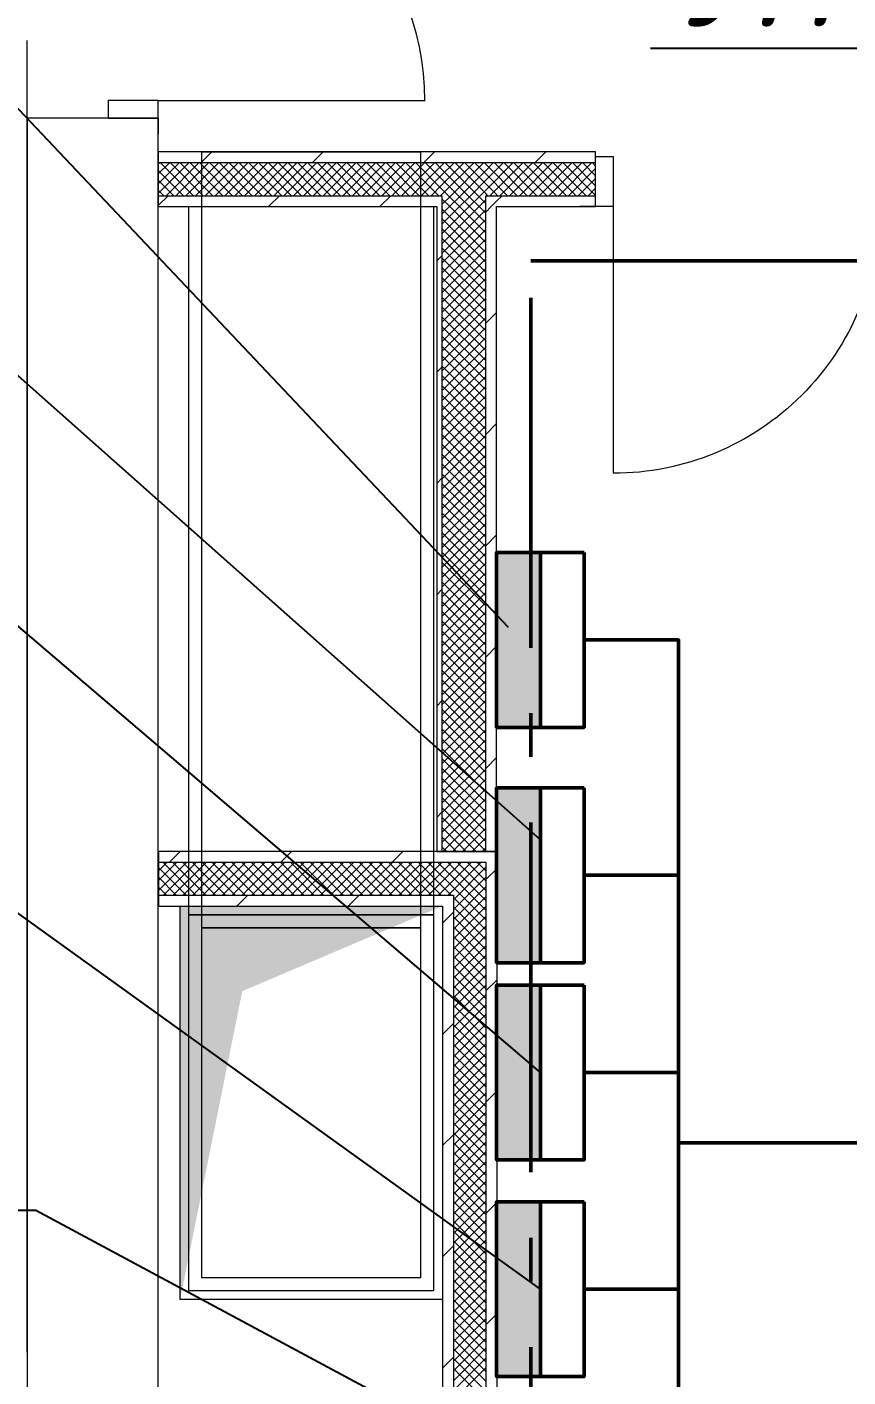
# Model space of a CAD drawing. Header units: millimetres. Extents: x 0 to 878967, y 0 to 534985.
# Drawn here: x 480152 to 482030, y 266126 to 269214 of the extents above; entities that cross this region are included whole.
import ezdxf
from ezdxf import colors
from ezdxf.entities.mleader import LeaderData, LeaderLine
from ezdxf.math import Vec2, Vec3

# ---------------------------------------------------------------- set-up
doc = ezdxf.new("R2010")
doc.units = ezdxf.units.MM
doc.linetypes.add('DASHED', pattern=[9.525, 6.35, -3.175])
doc.linetypes.add('gost6', pattern=[12, 8, -1.5, 1, -1.5])
for name, color, linetype, lineweight in [('!ДВ', 200, 'Continuous', 30), ('E_Позначення', 7, 'Continuous', 15), ('E_Розп. мережі', 5, 'Continuous', 30), ('E_Щити', 5, 'Continuous', 50), ('Заземл.провідник', 96, 'Continuous', 50), ('Заземлення', 7, 'gost6', 50)]:
    doc.layers.add(name, color=color, linetype=linetype, lineweight=lineweight)
for name, color, linetype in [('00_lestnicy', 7, 'Continuous'), ('51312000', 7, 'Continuous'), ('перегородки', 7, 'Continuous')]:
    doc.layers.add(name, color=color, linetype=linetype)
doc.styles.add('ISO', font='isocpeui.ttf')

# ---------------------------------------------------------------- blocks, each defined once
blk = doc.blocks.new('+9450')
at = {"layer": '!ДВ', "linetype": 'Continuous', "lineweight": 20}
blk.add_hatch(color=7, dxfattribs=at).paths.add_polyline_path([(3436.3, 4370), (3578.6, 5075.4), (4036.3, 5270), (3436.3, 5270)])
at = {"layer": '!ДВ', "color": 7, "linetype": 'Continuous', "lineweight": 18}
for p, q in [((3486.3, 5220), (3486.3, 6994.8)), ((3486.3, 6994.8), (3986.3, 6994.8)), ((3986.3, 6994.8), (3986.3, 5220)), ((3456.3, 5250), (3456.3, 6869.8)), ((3456.3, 6869.8), (4016.3, 6869.8)), ((4016.3, 6869.8), (4016.3, 5250)), ((3456.3, 5250), (4016.3, 5250)), ((3456.3, 4390), (3456.3, 5250)), ((4016.3, 5250), (3456.3, 5250)), ((4016.3, 5250), (4016.3, 4390)), ((3486.3, 5220), (3986.3, 5220)), ((3486.3, 4420), (3486.3, 5220)), ((3986.3, 5220), (3486.3, 5220)), ((3986.3, 5220), (3986.3, 4420)), ((3986.3, 4420), (3486.3, 4420)), ((4016.3, 4390), (3456.3, 4390))]:
    blk.add_line(p, q, dxfattribs=at)
at = {"layer": '!ДВ', "color": 7, "linetype": 'Continuous', "lineweight": 20}
for p, q in [((3436.3, 5270), (4036.3, 5270)), ((3436.3, 4370), (3436.3, 5270)), ((4036.3, 5270), (4036.3, 4370)), ((4036.3, 4370), (3436.3, 4370))]:
    blk.add_line(p, q, dxfattribs=at)
at = {"layer": '00_lestnicy', "color": 7, "linetype": 'Continuous', "lineweight": 13}
blk.add_line((3086.3, 4250), (3086.3, 7250), dxfattribs=at)
at = {"layer": '51312000', "color": 7, "linetype": 'Continuous', "lineweight": 18}
for p, q in [((3386.5, 7112.2), (3271.5, 7112.2)), ((3271.5, 7112.2), (3271.5, 7072.2)), ((3386.5, 7072.2), (3386.5, 7112.2)), ((3271.5, 7072.2), (3386.5, 7072.2))]:
    blk.add_line(p, q, dxfattribs=at)
at = {"layer": '51312000', "color": 7, "linetype": 'Continuous', "lineweight": 20}
for p, q in [((3386.5, 7112.2), (3996.5, 7112.2)), ((3086.5, 7072.2), (3086.5, 7035.2)), ((3271.5, 7072.2), (3086.5, 7072.2)), ((3086.5, 7072.2), (3086.5, 2120.1)), ((3271.5, 7072.2), (3086.5, 7072.2)), ((3271.5, 7072.2), (3086.5, 7072.2)), ((3086.5, 7072.2), (3086.5, 7035.2)), ((3086.5, 7072.2), (3086.5, 7035.2)), ((3386.5, 7072.2), (3271.5, 7072.2)), ((3386.5, 7072.2), (3271.5, 7072.2)), ((3386.5, 7072.2), (3271.5, 7072.2)), ((3386.5, 7072.2), (3386.5, 7035.2)), ((3386.5, 1820.1), (3386.5, 7072.2)), ((3386.5, 7072.2), (3386.5, 7035.2)), ((3386.5, 7072.2), (3386.5, 7035.2))]:
    blk.add_line(p, q, dxfattribs=at)
blk.add_ellipse((3386.5, 7112.2), major_axis=(431.3, 431.3), ratio=1, start_param=5.497787, end_param=7.068583, dxfattribs=at)
at = {"layer": 'перегородки', "color": 7, "linetype": 'Continuous', "lineweight": 20}
for p, q in [((4386.8, 6994.8), (3386.5, 6994.8)), ((3386.5, 6994.8), (3386.5, 6869.8)), ((4386.8, 6994.8), (4349.8, 6994.8)), ((4386.8, 6994.8), (4349.8, 6994.8)), ((4386.8, 6994.8), (4349.8, 6994.8)), ((4386.8, 6984.8), (4386.8, 6994.8)), ((4386.8, 6984.8), (4386.8, 6994.8)), ((4386.8, 6984.8), (4386.8, 6994.8)), ((4386.8, 6969.8), (4386.8, 6984.8)), ((4386.8, 6969.8), (4386.8, 6984.8)), ((4386.8, 6969.8), (4386.8, 6984.8)), ((4386.8, 6894.8), (4386.8, 6969.8)), ((4386.8, 6894.8), (4386.8, 6969.8)), ((4386.8, 6894.8), (4386.8, 6969.8)), ((4386.8, 6869.8), (4386.8, 6894.8)), ((4386.8, 6869.8), (4386.8, 6894.8)), ((4386.8, 6869.8), (4386.8, 6894.8)), ((3386.5, 6869.8), (4023.3, 6869.8)), ((4160.3, 6869.8), (4386.8, 6869.8)), ((4386.8, 6869.8), (4349.8, 6869.8)), ((4386.8, 6869.8), (4349.8, 6869.8)), ((4386.8, 6869.8), (4349.8, 6869.8)), ((4426.8, 6869.8), (4426.8, 6259.8))]:
    blk.add_line(p, q, dxfattribs=at)
at = {"layer": 'перегородки', "color": 7, "linetype": 'Continuous', "lineweight": 18}
for p, q in [((3483.9, 6969.8), (3508.9, 6994.8)), ((3738.5, 6969.8), (3763.5, 6994.8)), ((3993.1, 6969.8), (4018.1, 6994.8)), ((4247.6, 6969.8), (4272.6, 6994.8)), ((4386.8, 6984.8), (4426.8, 6984.8)), ((4386.8, 6869.8), (4386.8, 6984.8)), ((4426.8, 6984.8), (4426.8, 6869.8)), ((3386.5, 6966.9), (3389.4, 6969.8)), ((3386.5, 6944.5), (3411.8, 6969.8)), ((3386.5, 6922), (3434.3, 6969.8)), ((3386.5, 6899.6), (3456.7, 6969.8)), ((4035.3, 6969.8), (3386.5, 6969.8)), ((3444.3, 6894.8), (3386.5, 6952.7)), ((3466.7, 6894.8), (3391.7, 6969.8)), ((3404.2, 6894.8), (3479.2, 6969.8)), ((3489.2, 6894.8), (3414.2, 6969.8)), ((3426.6, 6894.8), (3501.6, 6969.8)), ((3511.6, 6894.8), (3436.6, 6969.8)), ((3449.1, 6894.8), (3524.1, 6969.8)), ((3534.1, 6894.8), (3459.1, 6969.8)), ((3471.5, 6894.8), (3546.5, 6969.8)), ((3556.5, 6894.8), (3481.5, 6969.8)), ((3494, 6894.8), (3569, 6969.8)), ((3579, 6894.8), (3504, 6969.8)), ((3516.4, 6894.8), (3591.4, 6969.8)), ((3601.4, 6894.8), (3526.4, 6969.8)), ((3538.9, 6894.8), (3613.9, 6969.8)), ((3623.9, 6894.8), (3548.9, 6969.8)), ((3561.3, 6894.8), (3636.3, 6969.8)), ((3646.3, 6894.8), (3571.3, 6969.8)), ((3583.8, 6894.8), (3658.8, 6969.8)), ((3668.8, 6894.8), (3593.8, 6969.8)), ((3606.2, 6894.8), (3681.2, 6969.8)), ((3691.2, 6894.8), (3616.2, 6969.8)), ((3628.7, 6894.8), (3703.7, 6969.8)), ((3713.7, 6894.8), (3638.7, 6969.8)), ((3651.1, 6894.8), (3726.1, 6969.8)), ((3736.1, 6894.8), (3661.1, 6969.8)), ((3673.6, 6894.8), (3748.6, 6969.8)), ((3758.6, 6894.8), (3683.6, 6969.8)), ((3696, 6894.8), (3771, 6969.8)), ((3781, 6894.8), (3706, 6969.8)), ((3718.5, 6894.8), (3793.5, 6969.8)), ((3803.5, 6894.8), (3728.5, 6969.8)), ((3740.9, 6894.8), (3815.9, 6969.8)), ((3825.9, 6894.8), (3750.9, 6969.8)), ((3763.4, 6894.8), (3838.4, 6969.8)), ((3848.4, 6894.8), (3773.4, 6969.8)), ((3785.8, 6894.8), (3860.8, 6969.8)), ((3870.8, 6894.8), (3795.8, 6969.8)), ((3808.3, 6894.8), (3883.3, 6969.8)), ((3893.3, 6894.8), (3818.3, 6969.8)), ((3830.7, 6894.8), (3905.7, 6969.8)), ((3915.7, 6894.8), (3840.7, 6969.8)), ((3853.2, 6894.8), (3928.2, 6969.8)), ((3938.2, 6894.8), (3863.2, 6969.8)), ((3875.6, 6894.8), (3950.6, 6969.8)), ((3960.6, 6894.8), (3885.6, 6969.8)), ((3898.1, 6894.8), (3973.1, 6969.8)), ((3983.1, 6894.8), (3908.1, 6969.8)), ((3920.5, 6894.8), (3995.5, 6969.8)), ((4005.5, 6894.8), (3930.5, 6969.8)), ((3943, 6894.8), (4018, 6969.8)), ((4028, 6894.8), (3953, 6969.8)), ((3965.4, 6894.8), (4035.3, 6964.7)), ((4035.3, 6909.9), (3975.5, 6969.8)), ((4035.3, 6932.4), (3997.9, 6969.8)), ((4035.3, 6954.8), (4020.4, 6969.8)), ((4035.3, 6964.7), (4040.4, 6969.8)), ((4035.3, 6942.3), (4062.9, 6969.8)), ((4035.3, 6919.8), (4085.3, 6969.8)), ((4035.3, 6897.4), (4107.8, 6969.8)), ((4135.3, 6969.8), (4035.3, 6969.8)), ((4095.4, 6894.8), (4035.3, 6954.8)), ((4117.8, 6894.8), (4042.8, 6969.8)), ((4055.3, 6894.8), (4130.3, 6969.8)), ((4135.3, 6899.7), (4065.3, 6969.8)), ((4077.7, 6894.8), (4135.3, 6952.5)), ((4135.3, 6922.2), (4087.7, 6969.8)), ((4135.3, 6944.6), (4110.2, 6969.8)), ((4135.3, 6967.1), (4132.6, 6969.8)), ((4135.3, 6952.5), (4152.7, 6969.8)), ((4135.3, 6930), (4175.2, 6969.8)), ((4135.3, 6907.6), (4197.6, 6969.8)), ((4386.8, 6969.8), (4135.3, 6969.8)), ((4207.6, 6894.8), (4135.3, 6967.1)), ((4145.1, 6894.8), (4220.1, 6969.8)), ((4230.1, 6894.8), (4155.1, 6969.8)), ((4167.5, 6894.8), (4242.5, 6969.8)), ((4252.5, 6894.8), (4177.5, 6969.8)), ((4190, 6894.8), (4265, 6969.8)), ((4275, 6894.8), (4200, 6969.8)), ((4212.4, 6894.8), (4287.4, 6969.8)), ((4297.4, 6894.8), (4222.4, 6969.8)), ((4234.9, 6894.8), (4309.9, 6969.8)), ((4319.9, 6894.8), (4244.9, 6969.8)), ((4257.3, 6894.8), (4332.3, 6969.8)), ((4342.3, 6894.8), (4267.3, 6969.8)), ((4279.8, 6894.8), (4354.8, 6969.8)), ((4364.8, 6894.8), (4289.8, 6969.8)), ((4302.2, 6894.8), (4377.2, 6969.8)), ((4386.8, 6895.2), (4312.2, 6969.8)), ((4324.7, 6894.8), (4386.8, 6957)), ((4386.8, 6917.7), (4334.7, 6969.8)), ((4386.8, 6940.1), (4357.1, 6969.8)), ((4386.8, 6962.6), (4379.6, 6969.8)), ((3421.8, 6894.8), (3386.5, 6930.2)), ((3987.9, 6894.8), (4035.3, 6942.3)), ((4010.3, 6894.8), (4035.3, 6919.8)), ((4072.9, 6894.8), (4035.3, 6932.4)), ((4100.2, 6894.8), (4135.3, 6930)), ((4185.2, 6894.8), (4135.3, 6944.6)), ((4162.7, 6894.8), (4135.3, 6922.2)), ((4347.1, 6894.8), (4386.8, 6934.5)), ((3399.4, 6894.8), (3386.5, 6907.8)), ((3386.5, 6872.3), (3408.9, 6894.8)), ((3386.5, 6894.8), (4035.3, 6894.8)), ((3638.5, 6869.8), (3663.5, 6894.8)), ((3893.1, 6869.8), (3918.1, 6894.8)), ((4032.8, 6894.8), (4035.3, 6897.4)), ((4050.5, 6894.8), (4035.3, 6909.9)), ((4035.3, 6894.8), (4035.3, 6869.8)), ((4035.3, 6874.9), (4055.3, 6894.8)), ((4035.3, 6894.8), (4035.3, 6869.8)), ((4053, 6869.8), (4035.3, 6887.5)), ((4075.5, 6869.8), (4050.5, 6894.8)), ((4052.7, 6869.8), (4077.7, 6894.8)), ((4097.9, 6869.8), (4072.9, 6894.8)), ((4075.2, 6869.8), (4100.2, 6894.8)), ((4120.4, 6869.8), (4095.4, 6894.8)), ((4097.6, 6869.8), (4122.6, 6894.8)), ((4135.3, 6877.3), (4117.8, 6894.8)), ((4122.6, 6894.8), (4135.3, 6907.6)), ((4140.3, 6894.8), (4135.3, 6899.7)), ((4135.3, 6869.8), (4135.3, 6894.8)), ((4135.3, 6894.8), (4386.8, 6894.8)), ((4135.3, 6869.8), (4135.3, 6894.8)), ((4160.3, 6882.5), (4172.6, 6894.8)), ((4369.6, 6894.8), (4386.8, 6912.1)), ((4023.3, 6869.8), (4023.3, 5395)), ((4035.3, 6852.5), (4052.7, 6869.8)), ((4035.3, 6830), (4075.2, 6869.8)), ((4035.3, 6807.6), (4097.6, 6869.8)), ((4035.3, 6785.1), (4120.1, 6869.8)), ((4035.3, 6869.8), (4035.3, 5395)), ((4135.3, 6765), (4035.3, 6865)), ((4035.3, 6762.7), (4135.3, 6862.7)), ((4135.3, 6787.5), (4053, 6869.8)), ((4135.3, 6809.9), (4075.5, 6869.8)), ((4135.3, 6832.4), (4097.9, 6869.8)), ((4120.1, 6869.8), (4135.3, 6885.1)), ((4135.3, 6854.8), (4120.4, 6869.8)), ((4135.3, 5395), (4135.3, 6869.8)), ((4135.3, 6857.5), (4147.6, 6869.8)), ((4147.6, 6869.8), (4160.3, 6882.5)), ((4160.3, 5395), (4160.3, 6869.8)), ((4426.8, 6869.8), (4386.8, 6869.8)), ((4135.3, 6742.6), (4035.3, 6842.6)), ((4035.3, 6740.2), (4135.3, 6840.2)), ((4135.3, 6720.1), (4035.3, 6820.1)), ((4035.3, 6717.8), (4135.3, 6817.8)), ((4135.3, 6697.7), (4035.3, 6797.7)), ((4035.3, 6695.3), (4135.3, 6795.3)), ((4135.3, 6675.2), (4035.3, 6775.2)), ((4035.3, 6672.9), (4135.3, 6772.9)), ((4023.3, 6745.5), (4035.3, 6757.5)), ((4135.3, 6652.8), (4035.3, 6752.8)), ((4035.3, 6650.4), (4135.3, 6750.4)), ((4135.3, 6630.3), (4035.3, 6730.3)), ((4035.3, 6628), (4135.3, 6728)), ((4135.3, 6607.9), (4035.3, 6707.9)), ((4035.3, 6605.5), (4135.3, 6705.5)), ((4135.3, 6585.4), (4035.3, 6685.4)), ((4035.3, 6583.1), (4135.3, 6683.1)), ((4135.3, 6563), (4035.3, 6663)), ((4035.3, 6560.6), (4135.3, 6660.6)), ((4135.3, 6540.5), (4035.3, 6640.5)), ((4035.3, 6538.2), (4135.3, 6638.2)), ((4135.3, 6518.1), (4035.3, 6618.1)), ((4035.3, 6515.7), (4135.3, 6615.7)), ((4135.3, 6603), (4160.3, 6628)), ((4135.3, 6495.6), (4035.3, 6595.6)), ((4035.3, 6493.3), (4135.3, 6593.3)), ((4135.3, 6473.2), (4035.3, 6573.2)), ((4035.3, 6470.8), (4135.3, 6570.8)), ((4135.3, 6450.7), (4035.3, 6550.7)), ((4035.3, 6448.4), (4135.3, 6548.4)), ((4135.3, 6428.3), (4035.3, 6528.3)), ((4035.3, 6425.9), (4135.3, 6525.9)), ((4023.3, 6491), (4035.3, 6503)), ((4135.3, 6405.8), (4035.3, 6505.8)), ((4035.3, 6403.5), (4135.3, 6503.5)), ((4135.3, 6383.4), (4035.3, 6483.4)), ((4035.3, 6381), (4135.3, 6481)), ((4135.3, 6360.9), (4035.3, 6460.9)), ((4035.3, 6358.5), (4135.3, 6458.5)), ((4135.3, 6338.5), (4035.3, 6438.5)), ((4035.3, 6336.1), (4135.3, 6436.1)), ((4135.3, 6316), (4035.3, 6416)), ((4035.3, 6313.6), (4135.3, 6413.6)), ((4135.3, 6293.6), (4035.3, 6393.6)), ((4035.3, 6291.2), (4135.3, 6391.2)), ((4135.3, 6271.1), (4035.3, 6371.1)), ((4035.3, 6268.7), (4135.3, 6368.7)), ((4135.3, 6348.4), (4160.3, 6373.4)), ((4135.3, 6248.7), (4035.3, 6348.7)), ((4035.3, 6246.3), (4135.3, 6346.3)), ((4135.3, 6226.2), (4035.3, 6326.2)), ((4035.3, 6223.8), (4135.3, 6323.8)), ((4135.3, 6203.8), (4035.3, 6303.8)), ((4035.3, 6201.4), (4135.3, 6301.4)), ((4135.3, 6181.3), (4035.3, 6281.3)), ((4035.3, 6178.9), (4135.3, 6278.9)), ((4023.3, 6236.4), (4035.3, 6248.4)), ((4135.3, 6158.9), (4035.3, 6258.9)), ((4035.3, 6156.5), (4135.3, 6256.5)), ((4135.3, 6136.4), (4035.3, 6236.4)), ((4035.3, 6134), (4135.3, 6234)), ((4135.3, 6114), (4035.3, 6214)), ((4035.3, 6111.6), (4135.3, 6211.6)), ((4135.3, 6091.5), (4035.3, 6191.5)), ((4035.3, 6089.1), (4135.3, 6189.1)), ((4135.3, 6069.1), (4035.3, 6169.1)), ((4035.3, 6066.7), (4135.3, 6166.7)), ((4135.3, 6046.6), (4035.3, 6146.6)), ((4035.3, 6044.2), (4135.3, 6144.2)), ((4135.3, 6024.2), (4035.3, 6124.2)), ((4035.3, 6021.8), (4135.3, 6121.8)), ((4135.3, 6093.9), (4160.3, 6118.9)), ((4135.3, 6001.7), (4035.3, 6101.7)), ((4035.3, 5999.3), (4135.3, 6099.3)), ((4135.3, 5979.3), (4035.3, 6079.3)), ((4035.3, 5976.9), (4135.3, 6076.9)), ((4135.3, 5956.8), (4035.3, 6056.8)), ((4035.3, 5954.4), (4135.3, 6054.4)), ((4135.3, 5934.4), (4035.3, 6034.4)), ((4035.3, 5932), (4135.3, 6032)), ((4023.3, 5981.9), (4035.3, 5993.9)), ((4135.3, 5911.9), (4035.3, 6011.9)), ((4035.3, 5909.5), (4135.3, 6009.5)), ((4135.3, 5889.5), (4035.3, 5989.5)), ((4035.3, 5887.1), (4135.3, 5987.1)), ((4135.3, 5867), (4035.3, 5967)), ((4035.3, 5864.6), (4135.3, 5964.6)), ((4135.3, 5844.6), (4035.3, 5944.6)), ((4035.3, 5842.2), (4135.3, 5942.2)), ((4135.3, 5822.1), (4035.3, 5922.1)), ((4035.3, 5819.7), (4135.3, 5919.7)), ((4135.3, 5799.7), (4035.3, 5899.7)), ((4035.3, 5797.3), (4135.3, 5897.3)), ((4135.3, 5777.2), (4035.3, 5877.2)), ((4035.3, 5774.8), (4135.3, 5874.8)), ((4135.3, 5754.8), (4035.3, 5854.8)), ((4035.3, 5752.4), (4135.3, 5852.4)), ((4135.3, 5839.3), (4160.3, 5864.3)), ((4135.3, 5732.3), (4035.3, 5832.3)), ((4035.3, 5729.9), (4135.3, 5829.9)), ((4135.3, 5709.9), (4035.3, 5809.9)), ((4035.3, 5707.5), (4135.3, 5807.5)), ((4135.3, 5687.4), (4035.3, 5787.4)), ((4035.3, 5685), (4135.3, 5785)), ((4135.3, 5665), (4035.3, 5765)), ((4035.3, 5662.6), (4135.3, 5762.6)), ((4023.3, 5727.3), (4035.3, 5739.3)), ((4135.3, 5642.5), (4035.3, 5742.5)), ((4035.3, 5640.1), (4135.3, 5740.1)), ((4135.3, 5620.1), (4035.3, 5720.1)), ((4035.3, 5617.7), (4135.3, 5717.7)), ((4135.3, 5597.6), (4035.3, 5697.6)), ((4035.3, 5595.2), (4135.3, 5695.2)), ((4135.3, 5575.2), (4035.3, 5675.2)), ((4035.3, 5572.8), (4135.3, 5672.8)), ((4135.3, 5552.7), (4035.3, 5652.7)), ((4035.3, 5550.3), (4135.3, 5650.3)), ((4135.3, 5530.3), (4035.3, 5630.3)), ((4035.3, 5527.9), (4135.3, 5627.9)), ((4135.3, 5507.8), (4035.3, 5607.8)), ((4035.3, 5505.4), (4135.3, 5605.4)), ((4135.3, 5584.8), (4160.3, 5609.8)), ((4135.3, 5485.4), (4035.3, 5585.4)), ((4035.3, 5483), (4135.3, 5583)), ((4135.3, 5462.9), (4035.3, 5562.9)), ((4035.3, 5460.5), (4135.3, 5560.5)), ((4135.3, 5440.5), (4035.3, 5540.5)), ((4035.3, 5438.1), (4135.3, 5538.1)), ((4135.3, 5418), (4035.3, 5518)), ((4035.3, 5415.6), (4135.3, 5515.6)), ((4023.3, 5472.8), (4035.3, 5484.8)), ((4135.3, 5395.6), (4035.3, 5495.6)), ((4113.4, 5395), (4035.3, 5473.1)), ((4037.2, 5395), (4135.3, 5493.2)), ((4059.6, 5395), (4135.3, 5470.7)), ((4091, 5395), (4035.3, 5450.6)), ((4082.1, 5395), (4135.3, 5448.3)), ((4068.5, 5395), (4035.3, 5428.2)), ((4046.1, 5395), (4035.3, 5405.7)), ((4104.5, 5395), (4135.3, 5425.8)), ((4161.3, 5395), (3386.8, 5395)), ((3386.8, 5395), (3386.8, 5370)), ((3411.5, 5370), (3436.5, 5395)), ((3666, 5370), (3691, 5395)), ((3920.6, 5370), (3945.6, 5395)), ((4023.3, 5395), (4035.3, 5395)), ((4035.3, 5395), (4135.3, 5395)), ((4127, 5395), (4135.3, 5403.4)), ((4135.3, 5395), (4160.3, 5395)), ((4161.3, 3125), (4161.3, 5395)), ((3386.8, 5350.8), (3406, 5370)), ((3386.8, 5328.3), (3428.4, 5370)), ((3386.8, 5305.9), (3450.9, 5370)), ((4136.3, 5370), (3386.8, 5370)), ((3386.8, 5370), (3386.8, 5295)), ((3450.1, 5295), (3386.8, 5358.4)), ((3472.6, 5295), (3397.6, 5370)), ((3398.3, 5295), (3473.3, 5370)), ((3495, 5295), (3420, 5370)), ((3420.8, 5295), (3495.8, 5370)), ((3517.5, 5295), (3442.5, 5370)), ((3443.3, 5295), (3518.3, 5370)), ((3539.9, 5295), (3464.9, 5370)), ((3465.7, 5295), (3540.7, 5370)), ((3562.4, 5295), (3487.4, 5370)), ((3488.2, 5295), (3563.2, 5370)), ((3584.8, 5295), (3509.8, 5370)), ((3510.6, 5295), (3585.6, 5370)), ((3607.3, 5295), (3532.3, 5370)), ((3533.1, 5295), (3608.1, 5370)), ((3629.7, 5295), (3554.7, 5370)), ((3555.5, 5295), (3630.5, 5370)), ((3652.2, 5295), (3577.2, 5370)), ((3578, 5295), (3653, 5370)), ((3674.6, 5295), (3599.6, 5370)), ((3600.4, 5295), (3675.4, 5370)), ((3697.1, 5295), (3622.1, 5370)), ((3622.9, 5295), (3697.9, 5370)), ((3719.5, 5295), (3644.5, 5370)), ((3645.3, 5295), (3720.3, 5370)), ((3742, 5295), (3667, 5370)), ((3667.8, 5295), (3742.8, 5370)), ((3764.4, 5295), (3689.4, 5370)), ((3690.2, 5295), (3765.2, 5370)), ((3786.9, 5295), (3711.9, 5370)), ((3712.7, 5295), (3787.7, 5370)), ((3809.3, 5295), (3734.3, 5370)), ((3735.1, 5295), (3810.1, 5370)), ((3831.8, 5295), (3756.8, 5370)), ((3757.6, 5295), (3832.6, 5370)), ((3854.2, 5295), (3779.2, 5370)), ((3780, 5295), (3855, 5370)), ((3876.7, 5295), (3801.7, 5370)), ((3802.5, 5295), (3877.5, 5370)), ((3899.1, 5295), (3824.1, 5370)), ((3824.9, 5295), (3899.9, 5370)), ((3921.6, 5295), (3846.6, 5370)), ((3847.4, 5295), (3922.4, 5370)), ((3944, 5295), (3869, 5370)), ((3869.8, 5295), (3944.8, 5370)), ((3966.5, 5295), (3891.5, 5370)), ((3892.3, 5295), (3967.3, 5370)), ((3988.9, 5295), (3913.9, 5370)), ((3914.7, 5295), (3989.7, 5370)), ((4011.4, 5295), (3936.4, 5370)), ((3937.2, 5295), (4012.2, 5370)), ((4033.8, 5295), (3958.8, 5370)), ((3959.6, 5295), (4034.6, 5370)), ((4056.3, 5295), (3981.3, 5370)), ((3982.1, 5295), (4057.1, 5370)), ((4070, 5303.7), (4003.7, 5370)), ((4004.5, 5295), (4079.5, 5370)), ((4081.3, 5314.9), (4026.2, 5370)), ((4027, 5295), (4102, 5370)), ((4092.5, 5326.1), (4048.6, 5370)), ((4049.4, 5295), (4124.4, 5370)), ((4061.3, 5284.5), (4136.3, 5359.5)), ((4103.7, 5337.4), (4071.1, 5370)), ((4114.9, 5348.6), (4093.5, 5370)), ((4136.3, 5327.2), (4114.9, 5348.6)), ((4126.2, 5359.8), (4116, 5370)), ((4136.3, 5349.6), (4126.2, 5359.8)), ((4136.3, 3150), (4136.3, 5370)), ((4136.3, 5331.2), (4161.3, 5356.2)), ((3427.7, 5295), (3386.8, 5335.9)), ((3405.2, 5295), (3386.8, 5313.5)), ((4061.3, 5262), (4136.3, 5337)), ((4061.3, 5239.6), (4136.3, 5314.6)), ((4136.3, 5259.8), (4081.3, 5314.9)), ((4136.3, 5282.3), (4092.5, 5326.1)), ((4136.3, 5304.7), (4103.7, 5337.4)), ((3386.8, 5295), (4061.3, 5295)), ((3386.8, 5295), (3386.8, 5270)), ((3566, 5270), (3591, 5295)), ((3820.6, 5270), (3845.6, 5295)), ((4061.3, 5295), (4061.3, 3225)), ((4061.3, 5217.1), (4136.3, 5292.1)), ((4136.3, 5214.9), (4061.3, 5289.9)), ((4136.3, 5237.4), (4070, 5303.7)), ((3386.8, 5270), (4036.3, 5270)), ((4036.3, 5270), (4036.3, 3250)), ((4036.3, 5231.2), (4061.3, 5256.2)), ((4061.3, 5194.7), (4136.3, 5269.7)), ((4136.3, 5192.5), (4061.3, 5267.5)), ((4061.3, 5172.2), (4136.3, 5247.2)), ((4136.3, 5170), (4061.3, 5245)), ((4061.3, 5149.8), (4136.3, 5224.8)), ((4136.3, 5147.6), (4061.3, 5222.6)), ((4061.3, 5127.3), (4136.3, 5202.3)), ((4136.3, 5125.1), (4061.3, 5200.1)), ((4061.3, 5104.9), (4136.3, 5179.9)), ((4136.3, 5102.7), (4061.3, 5177.7)), ((4061.3, 5082.4), (4136.3, 5157.4)), ((4136.3, 5080.2), (4061.3, 5155.2)), ((4061.3, 5060), (4136.3, 5135)), ((4136.3, 5057.8), (4061.3, 5132.8)), ((4061.3, 5037.5), (4136.3, 5112.5)), ((4136.3, 5035.3), (4061.3, 5110.3)), ((4136.3, 5076.6), (4161.3, 5101.6)), ((4061.3, 5015.1), (4136.3, 5090.1)), ((4136.3, 5012.9), (4061.3, 5087.9)), ((4061.3, 4992.6), (4136.3, 5067.6)), ((4136.3, 4990.4), (4061.3, 5065.4)), ((4061.3, 4970.2), (4136.3, 5045.2)), ((4136.3, 4968), (4061.3, 5043)), ((4061.3, 4947.7), (4136.3, 5022.7)), ((4136.3, 4945.5), (4061.3, 5020.5)), ((4036.3, 4976.6), (4061.3, 5001.6)), ((4061.3, 4925.3), (4136.3, 5000.3)), ((4136.3, 4923.1), (4061.3, 4998.1)), ((4061.3, 4902.8), (4136.3, 4977.8)), ((4136.3, 4900.6), (4061.3, 4975.6)), ((4061.3, 4880.4), (4136.3, 4955.4)), ((4136.3, 4878.2), (4061.3, 4953.2)), ((4061.3, 4857.9), (4136.3, 4932.9)), ((4136.3, 4855.7), (4061.3, 4930.7)), ((4061.3, 4835.5), (4136.3, 4910.5)), ((4136.3, 4833.3), (4061.3, 4908.3)), ((4061.3, 4813), (4136.3, 4888)), ((4136.3, 4810.8), (4061.3, 4885.8)), ((4061.3, 4790.6), (4136.3, 4865.6)), ((4136.3, 4788.4), (4061.3, 4863.4)), ((4061.3, 4768.1), (4136.3, 4843.1)), ((4136.3, 4765.9), (4061.3, 4840.9)), ((4061.3, 4745.7), (4136.3, 4820.7)), ((4136.3, 4743.5), (4061.3, 4818.5)), ((4136.3, 4822.1), (4161.3, 4847.1)), ((4061.3, 4723.2), (4136.3, 4798.2)), ((4136.3, 4721), (4061.3, 4796)), ((4061.3, 4700.8), (4136.3, 4775.8)), ((4136.3, 4698.6), (4061.3, 4773.6)), ((4036.3, 4722.1), (4061.3, 4747.1)), ((4061.3, 4678.3), (4136.3, 4753.3)), ((4136.3, 4676.1), (4061.3, 4751.1)), ((4061.3, 4655.9), (4136.3, 4730.9)), ((4136.3, 4653.7), (4061.3, 4728.7)), ((4061.3, 4633.4), (4136.3, 4708.4)), ((4136.3, 4631.2), (4061.3, 4706.2)), ((4061.3, 4610.9), (4136.3, 4685.9)), ((4136.3, 4608.8), (4061.3, 4683.8)), ((4061.3, 4588.5), (4136.3, 4663.5)), ((4136.3, 4586.3), (4061.3, 4661.3)), ((4061.3, 4566), (4136.3, 4641)), ((4136.3, 4563.9), (4061.3, 4638.9)), ((4061.3, 4543.6), (4136.3, 4618.6)), ((4136.3, 4541.4), (4061.3, 4616.4)), ((4061.3, 4521.1), (4136.3, 4596.1)), ((4136.3, 4519), (4061.3, 4594)), ((4061.3, 4498.7), (4136.3, 4573.7)), ((4136.3, 4496.5), (4061.3, 4571.5)), ((4136.3, 4567.5), (4161.3, 4592.5)), ((4061.3, 4476.2), (4136.3, 4551.2)), ((4136.3, 4474.1), (4061.3, 4549.1)), ((4061.3, 4453.8), (4136.3, 4528.8)), ((4136.3, 4451.6), (4061.3, 4526.6)), ((4036.3, 4467.5), (4061.3, 4492.5)), ((4061.3, 4431.3), (4136.3, 4506.3)), ((4136.3, 4429.2), (4061.3, 4504.2)), ((4061.3, 4408.9), (4136.3, 4483.9)), ((4136.3, 4406.7), (4061.3, 4481.7)), ((4061.3, 4386.4), (4136.3, 4461.4)), ((4136.3, 4384.3), (4061.3, 4459.3)), ((4061.3, 4364), (4136.3, 4439)), ((4136.3, 4361.8), (4061.3, 4436.8)), ((4061.3, 4341.5), (4136.3, 4416.5)), ((4136.3, 4339.4), (4061.3, 4414.4)), ((4061.3, 4319.1), (4136.3, 4394.1)), ((4136.3, 4316.9), (4061.3, 4391.9)), ((4061.3, 4296.6), (4136.3, 4371.6)), ((4136.3, 4294.5), (4061.3, 4369.5)), ((4061.3, 4274.2), (4136.3, 4349.2)), ((4136.3, 4272), (4061.3, 4347)), ((4061.3, 4251.7), (4136.3, 4326.7)), ((4136.3, 4249.6), (4061.3, 4324.6)), ((4136.3, 4313), (4161.3, 4338)), ((4061.3, 4229.3), (4136.3, 4304.3)), ((4136.3, 4227.1), (4061.3, 4302.1)), ((4061.3, 4206.8), (4136.3, 4281.8)), ((4136.3, 4204.7), (4061.3, 4279.7)), ((4036.3, 4213), (4061.3, 4238)), ((4061.3, 4184.4), (4136.3, 4259.4)), ((4136.3, 4182.2), (4061.3, 4257.2)), ((4061.3, 4161.9), (4136.3, 4236.9)), ((4136.3, 4159.8), (4061.3, 4234.8)), ((4061.3, 4139.5), (4136.3, 4214.5)), ((4136.3, 4137.3), (4061.3, 4212.3))]:
    blk.add_line(p, q, dxfattribs=at)
at = {"layer": 'перегородки', "color": 7, "linetype": 'Continuous', "lineweight": 20, "extrusion": (0, 0, -1)}
blk.add_ellipse((4426.8, 6869.8), major_axis=(-431.3, 431.3), ratio=1, start_param=2.356194, end_param=3.926991, dxfattribs=at)
blk = doc.blocks.new('_None')

msp = doc.modelspace()

# ---------------------------------------------------------------- linework, layer by layer
at = {"layer": 'Заземл.провідник', "color": 50, "ltscale": 100}
for points in [[(481426, 267273.9), (481642.2, 267273.9)], [(481426, 266822.7), (481642.2, 266822.7)], [(483638.2, 266662.3), (481642.2, 266662.3)], [(481426, 266327.1), (481642.2, 266327.1)]]:
    msp.add_lwpolyline(points, dxfattribs=at)
at = {"layer": 'Заземл.провідник', "linetype": 'DASHED', "ltscale": 30}
for points in [[(481426, 267273.9), (481642.2, 267273.9)], [(481426, 266822.7), (481642.2, 266822.7)], [(483638.2, 266662.3), (481642.2, 266662.3)], [(481426, 266327.1), (481642.2, 266327.1)]]:
    msp.add_lwpolyline(points, dxfattribs=at)

# ---------------------------------------------------------------- block references
at = {"layer": 'E_Розп. мережі'}
msp.add_blockref('+9450', (477065.7, 261933.5), dxfattribs=at)

# ---------------------------------------------------------------- next in the draw order: leaders
at = {"layer": 'E_Позначення', "color": 7, "lineweight": 9}
ml = msp.add_multileader_mtext('Standard', dxfattribs=at)
ml.set_content('Л1', color=7, style='ISO')
ml.set_leader_properties()
ml.set_arrow_properties(name='NONE')
ml.build(insert=Vec2(0, 0))
ml.multileader.update_dxf_attribs({"has_text_frame": 1, "text_left_attachment_type": 7, "text_right_attachment_type": 8, "dogleg_length": 100, "arrow_head_size": 200})
ctx = ml.context
ctx.base_point, ctx.char_height, ctx.arrow_head_size, ctx.landing_gap_size, ctx.plane_origin = Vec3(481530.1, 269215), 250, 200, 100, Vec3(438152, 264098.9)
ctx.left_attachment, ctx.right_attachment, ctx.text_align_type = 7, 8, 2
notes = []
notes.append((ctx, [(0, (1, 1, 0), (482211.3, 269165), (-1, 0), 100, [(0, [(482995.2, 268803.4)], 0, [])])]))
ctx.mtext.insert, ctx.mtext.alignment, ctx.mtext.line_spacing_factor, ctx.mtext.flow_direction = Vec3(482011.3, 269465), 3, 0.72, 5
ctx.mtext.has_bg_fill, ctx.mtext.bg_color, ctx.mtext.bg_scale_factor, ctx.mtext.bg_transparency, ctx.mtext.use_window_bg_color = 1, -1027028792, 1.5, 0, 1
ml = msp.add_multileader_mtext('Standard', dxfattribs=at)
ml.set_content('ЩМУ ДВ2', color=7, style='ISO')
ml.set_leader_properties()
ml.set_arrow_properties(name='NONE')
ml.build(insert=Vec2(0, 0))
ml.multileader.update_dxf_attribs({"has_text_frame": 1, "text_left_attachment_type": 7, "text_right_attachment_type": 8, "dogleg_length": 100, "arrow_head_size": 200})
ctx = ml.context
ctx.base_point, ctx.char_height, ctx.arrow_head_size, ctx.landing_gap_size, ctx.plane_origin = Vec3(478262.6, 269088.8), 250, 200, 100, Vec3(436410, 263136.2)
ctx.left_attachment, ctx.right_attachment, ctx.text_align_type = 7, 8, 2
notes.append((ctx, [(0, (1, 1, 0), (480073, 269088.8), (-1, 0), 100, [(0, [(481253.2, 267840.6)], 0, [])])]))
ctx.mtext.insert, ctx.mtext.alignment, ctx.mtext.line_spacing_factor, ctx.mtext.flow_direction = Vec3(479873, 269388.8), 3, 0.72, 5
ctx.mtext.has_bg_fill, ctx.mtext.bg_color, ctx.mtext.bg_scale_factor, ctx.mtext.bg_transparency, ctx.mtext.use_window_bg_color = 1, -1027028792, 1.5, 0, 1
for ctx, leaders in notes:
    for number, flags, end, landing, length, lines in leaders:
        leader = LeaderData()
        leader.index, (leader.has_last_leader_line, leader.has_dogleg_vector, leader.attachment_direction) = number, flags
        leader.last_leader_point, leader.dogleg_vector, leader.dogleg_length = Vec3(end), Vec3(landing), length
        for number, points, colour, breaks in lines:
            line = LeaderLine()
            line.index, line.vertices, line.color, line.breaks = number, Vec3.list(points), colors.encode_raw_color(colour), breaks
            leader.lines.append(line)
        ctx.leaders.append(leader)

# ---------------------------------------------------------------- next in the draw order: leaders
ml = msp.add_multileader_mtext('Standard', dxfattribs=at)
ml.set_content('ЩМУ ДВ4', color=7, style='ISO')
ml.set_leader_properties()
ml.set_arrow_properties(name='NONE')
ml.build(insert=Vec2(0, 0))
ml.multileader.update_dxf_attribs({"has_text_frame": 1, "text_left_attachment_type": 7, "text_right_attachment_type": 8, "dogleg_length": 100, "arrow_head_size": 200})
ctx = ml.context
ctx.base_point, ctx.char_height, ctx.arrow_head_size, ctx.landing_gap_size, ctx.plane_origin = Vec3(478290.6, 268452.4), 250, 200, 100, Vec3(436410, 262365.2)
ctx.left_attachment, ctx.right_attachment, ctx.text_align_type = 7, 8, 2
notes = []
notes.append((ctx, [(0, (1, 1, 0), (480091.3, 268452.4), (-1, 0), 100, [(0, [(481326, 267354.9)], 0, [])])]))
ctx.mtext.insert, ctx.mtext.alignment, ctx.mtext.line_spacing_factor, ctx.mtext.flow_direction = Vec3(479891.3, 268752.4), 3, 0.72, 5
ctx.mtext.has_bg_fill, ctx.mtext.bg_color, ctx.mtext.bg_scale_factor, ctx.mtext.bg_transparency, ctx.mtext.use_window_bg_color = 1, -1027028792, 1.5, 0, 1
for ctx, leaders in notes:
    for number, flags, end, landing, length, lines in leaders:
        leader = LeaderData()
        leader.index, (leader.has_last_leader_line, leader.has_dogleg_vector, leader.attachment_direction) = number, flags
        leader.last_leader_point, leader.dogleg_vector, leader.dogleg_length = Vec3(end), Vec3(landing), length
        for number, points, colour, breaks in lines:
            line = LeaderLine()
            line.index, line.vertices, line.color, line.breaks = number, Vec3.list(points), colors.encode_raw_color(colour), breaks
            leader.lines.append(line)
        ctx.leaders.append(leader)

# ---------------------------------------------------------------- next in the draw order: leaders
ml = msp.add_multileader_mtext('Standard', dxfattribs=at)
ml.set_content('ЩМУ ПП8', color=7, style='ISO')
ml.set_leader_properties()
ml.set_arrow_properties(name='NONE')
ml.build(insert=Vec2(0, 0))
ml.multileader.update_dxf_attribs({"has_text_frame": 1, "text_left_attachment_type": 7, "text_right_attachment_type": 8, "dogleg_length": 100, "arrow_head_size": 200})
ctx = ml.context
ctx.base_point, ctx.char_height, ctx.arrow_head_size, ctx.landing_gap_size, ctx.plane_origin = Vec3(478313.4, 267852.1), 250, 200, 100, Vec3(431856, 260903.4)
ctx.left_attachment, ctx.right_attachment, ctx.text_align_type = 7, 8, 2
notes = []
notes.append((ctx, [(0, (1, 1, 0), (480122.1, 267852.1), (-1, 0), 100, [(0, [(481326, 266822.7)], 0, [])])]))
ctx.mtext.insert, ctx.mtext.alignment, ctx.mtext.line_spacing_factor, ctx.mtext.flow_direction = Vec3(479922.1, 268152.1), 3, 0.72, 5
ctx.mtext.has_bg_fill, ctx.mtext.bg_color, ctx.mtext.bg_scale_factor, ctx.mtext.bg_transparency, ctx.mtext.use_window_bg_color = 1, -1027028792, 1.5, 0, 1
for ctx, leaders in notes:
    for number, flags, end, landing, length, lines in leaders:
        leader = LeaderData()
        leader.index, (leader.has_last_leader_line, leader.has_dogleg_vector, leader.attachment_direction) = number, flags
        leader.last_leader_point, leader.dogleg_vector, leader.dogleg_length = Vec3(end), Vec3(landing), length
        for number, points, colour, breaks in lines:
            line = LeaderLine()
            line.index, line.vertices, line.color, line.breaks = number, Vec3.list(points), colors.encode_raw_color(colour), breaks
            leader.lines.append(line)
        ctx.leaders.append(leader)

# ---------------------------------------------------------------- next in the draw order: leaders
ml = msp.add_multileader_mtext('Standard', dxfattribs=at)
ml.set_content('ЩМУ ПП9', color=7, style='ISO')
ml.set_leader_properties()
ml.set_arrow_properties(name='NONE')
ml.build(insert=Vec2(0, 0))
ml.multileader.update_dxf_attribs({"has_text_frame": 1, "text_left_attachment_type": 7, "text_right_attachment_type": 8, "dogleg_length": 100, "arrow_head_size": 200})
ctx = ml.context
ctx.base_point, ctx.char_height, ctx.arrow_head_size, ctx.landing_gap_size, ctx.plane_origin = Vec3(478363.5, 266507.1), 250, 200, 100, Vec3(431856, 260303.4)
ctx.left_attachment, ctx.right_attachment, ctx.text_align_type = 7, 8, 2
notes = []
notes.append((ctx, [(0, (1, 1, 0), (480171.9, 266507.1), (-1, 0), 100, [(0, [(481327, 265887.5)], 0, [])])]))
ctx.mtext.insert, ctx.mtext.alignment, ctx.mtext.line_spacing_factor, ctx.mtext.flow_direction = Vec3(479971.9, 266807.1), 3, 0.72, 5
ctx.mtext.has_bg_fill, ctx.mtext.bg_color, ctx.mtext.bg_scale_factor, ctx.mtext.bg_transparency, ctx.mtext.use_window_bg_color = 1, -1027028792, 1.5, 0, 1
for ctx, leaders in notes:
    for number, flags, end, landing, length, lines in leaders:
        leader = LeaderData()
        leader.index, (leader.has_last_leader_line, leader.has_dogleg_vector, leader.attachment_direction) = number, flags
        leader.last_leader_point, leader.dogleg_vector, leader.dogleg_length = Vec3(end), Vec3(landing), length
        for number, points, colour, breaks in lines:
            line = LeaderLine()
            line.index, line.vertices, line.color, line.breaks = number, Vec3.list(points), colors.encode_raw_color(colour), breaks
            leader.lines.append(line)
        ctx.leaders.append(leader)

# ---------------------------------------------------------------- next in the draw order: leaders
ml = msp.add_multileader_mtext('Standard', dxfattribs=at)
ml.set_content('ЩМУ ПП7', color=7, style='ISO')
ml.set_leader_properties()
ml.set_arrow_properties(name='NONE')
ml.build(insert=Vec2(0, 0))
ml.multileader.update_dxf_attribs({"has_text_frame": 1, "text_left_attachment_type": 7, "text_right_attachment_type": 8, "dogleg_length": 100, "arrow_head_size": 200})
ctx = ml.context
ctx.base_point, ctx.char_height, ctx.arrow_head_size, ctx.landing_gap_size, ctx.plane_origin = Vec3(478280.4, 267209.6), 250, 200, 100, Vec3(436906.5, 260624.2)
ctx.left_attachment, ctx.right_attachment, ctx.text_align_type = 7, 8, 2
notes = []
notes.append((ctx, [(0, (1, 1, 0), (480100.3, 267209.6), (-1, 0), 100, [(0, [(481326, 266327.1)], 0, [])])]))
ctx.mtext.insert, ctx.mtext.alignment, ctx.mtext.line_spacing_factor, ctx.mtext.flow_direction = Vec3(479900.3, 267509.6), 3, 0.72, 5
ctx.mtext.has_bg_fill, ctx.mtext.bg_color, ctx.mtext.bg_scale_factor, ctx.mtext.bg_transparency, ctx.mtext.use_window_bg_color = 1, -1027028792, 1.5, 0, 1
for ctx, leaders in notes:
    for number, flags, end, landing, length, lines in leaders:
        leader = LeaderData()
        leader.index, (leader.has_last_leader_line, leader.has_dogleg_vector, leader.attachment_direction) = number, flags
        leader.last_leader_point, leader.dogleg_vector, leader.dogleg_length = Vec3(end), Vec3(landing), length
        for number, points, colour, breaks in lines:
            line = LeaderLine()
            line.index, line.vertices, line.color, line.breaks = number, Vec3.list(points), colors.encode_raw_color(colour), breaks
            leader.lines.append(line)
        ctx.leaders.append(leader)

# ---------------------------------------------------------------- next in the draw order: hatches: boundary and pattern name
at = {"layer": 'E_Щити'}
h = msp.add_hatch(color=256, dxfattribs=at)
h.dxf.hatch_style = 1
h.paths.add_polyline_path([(481326, 267612.3), (481226, 267612.3), (481226, 268012.3), (481326, 268012.3)])
h = msp.add_hatch(color=256, dxfattribs=at)
h.dxf.hatch_style = 1
h.paths.add_polyline_path([(481326, 267073.9), (481226, 267073.9), (481226, 267473.9), (481326, 267473.9)])
h = msp.add_hatch(color=256, dxfattribs=at)
h.dxf.hatch_style = 1
h.paths.add_polyline_path([(481326, 266622.7), (481226, 266622.7), (481226, 267022.7), (481326, 267022.7)])
h = msp.add_hatch(color=256, dxfattribs=at)
h.dxf.hatch_style = 1
h.paths.add_polyline_path([(481326, 266127.1), (481226, 266127.1), (481226, 266527.1), (481326, 266527.1)])

# ---------------------------------------------------------------- next in the draw order: linework, layer by layer
for p, q in [((481326, 267612.3), (481326, 268012.3)), ((481326, 267073.9), (481326, 267473.9)), ((481326, 266622.7), (481326, 267022.7)), ((481326, 266127.1), (481326, 266527.1))]:
    msp.add_line(p, q, dxfattribs=at)
for points in [[(481426, 268012.3), (481426, 267612.3), (481226, 267612.3), (481226, 268012.3)], [(481426, 267473.9), (481426, 267073.9), (481226, 267073.9), (481226, 267473.9)], [(481426, 267022.7), (481426, 266622.7), (481226, 266622.7), (481226, 267022.7)], [(481426, 266527.1), (481426, 266127.1), (481226, 266127.1), (481226, 266527.1)]]:
    msp.add_lwpolyline(points, close=True, dxfattribs=at)
at = {"layer": 'Заземл.провідник', "color": 50, "ltscale": 100}
msp.add_lwpolyline([(480327.1, 262090), (481642.2, 262090), (481642.2, 267812.3), (481426, 267812.3)], dxfattribs=at)
at = {"layer": 'Заземл.провідник', "linetype": 'DASHED', "ltscale": 30}
msp.add_lwpolyline([(480327.1, 262090), (481642.2, 262090), (481642.2, 267812.3), (481426, 267812.3)], dxfattribs=at)
at = {"layer": 'Заземлення', "ltscale": 100}
msp.add_lwpolyline([(483817.8, 268679.6), (483817.8, 264194.5), (481304.1, 264194.5), (481304.1, 268679.6)], close=True, dxfattribs=at)

doc.saveas('drawing.dxf')
